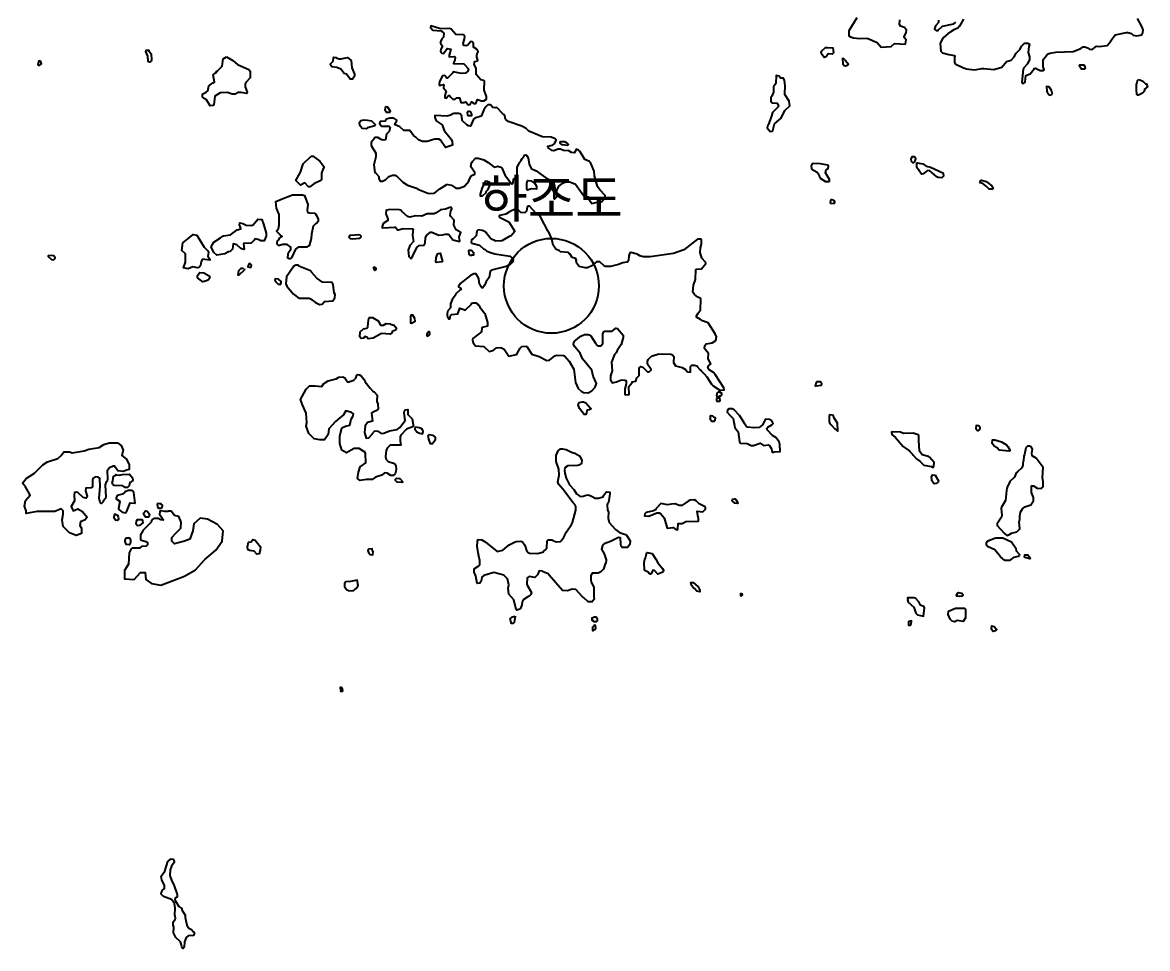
# Model space of a CAD drawing. Header units: millimetres. Extents: x -954552 to 1497340, y -301250 to 736091.
# Drawn here: x 98103 to 127752, y 72061 to 96459 of the extents above; entities that cross this region are included whole.
import ezdxf
from ezdxf.enums import TextEntityAlignment as Align

# ---------------------------------------------------------------- set-up
doc = ezdxf.new("R2010")
doc.units = ezdxf.units.MM
for name, color, linetype in [('2122', 7, 'Continuous'), ('AWS', 4, 'Continuous'), ('AWS명', 2, 'Continuous')]:
    doc.layers.add(name, color=color, linetype=linetype)
doc.styles.get("Standard").update_dxf_attribs({"font": ''})
doc.styles.get('Standard').set_extended_font_data('Gulim')

msp = doc.modelspace()

# ---------------------------------------------------------------- linework, layer by layer
at = {"layer": '2122', "color": 7}
for points in [[(109439, 95126), (109301, 94996), (109288, 94993), (109270, 95031), (109237, 95065), (109174, 95057), (109097, 94901), (109084, 94845), (109083, 94814), (109096, 94795), (109202, 94828), (109209, 94819), (109201, 94738), (109269, 94649), (109230, 94538), (109235, 94475), (109266, 94468), (109332, 94535), (109358, 94537), (109392, 94490), (109447, 94441), (109503, 94440), (109541, 94474), (109622, 94470), (109658, 94351), (109733, 94353), (109790, 94368), (109851, 94292), (109902, 94298), (109940, 94366), (110008, 94322), (110052, 94327), (110097, 94433), (110097, 94433), (110203, 94394), (110265, 94393), (110334, 94442), (110335, 94505), (110269, 94680), (110278, 94912), (110259, 94927), (110185, 94950), (110062, 95086), (110058, 95252), (110003, 95355), (110012, 95406), (110028, 95433), (110091, 95445), (110104, 95470), (110074, 95548), (110074, 95589), (110094, 95664), (110113, 95695), (110083, 95744), (109990, 95809), (109991, 95902), (109954, 95953), (109917, 95959), (109841, 95861), (109797, 95848), (109734, 95849), (109716, 95906), (109754, 96028), (109762, 96093), (109731, 96127), (109713, 96137), (109525, 96146), (109525, 96146), (109402, 96285), (109359, 96304), (109122, 96295), (108860, 96367), (108853, 96326), (108914, 96253), (109133, 96239), (109207, 96175), (109194, 96068), (109155, 96032), (109117, 95945), (109117, 95914), (109172, 95831), (109127, 95757), (109120, 95701), (109126, 95673), (109150, 95650), (109200, 95641), (109295, 95774), (109389, 95753), (109350, 95598), (109350, 95555), (109480, 95566), (109508, 95546), (109495, 95466), (109469, 95417), (109465, 95378), (109734, 95374), (109857, 95236), (109838, 95173), (109781, 95121), (109675, 95119), (109450, 95160), (109450, 95160), (109439, 95126), (109439, 95126)], [(120091, 96578), (119880, 96238), (119884, 96103), (119921, 96081), (120008, 96058), (120159, 96040), (120365, 96044), (120626, 95928), (120736, 95805), (120993, 95823), (121088, 95909), (121369, 95887), (121375, 95893), (121389, 96005), (121340, 96065), (121341, 96093), (121391, 96187), (121399, 96255), (121349, 96324), (121244, 96363), (121220, 96407), (121220, 96407), (121227, 96532)], [(122246, 96520), (122245, 96456), (122169, 96369), (122143, 96320), (122142, 96283), (122179, 96245), (122236, 96247), (122242, 96266), (122350, 96361), (122650, 96420), (122701, 96469)], [(122900, 96549), (122799, 96361), (122754, 96306), (122645, 96266), (122579, 96221), (122579, 96209), (122498, 96167), (122365, 96055), (122364, 96043), (122345, 96037), (122287, 95906), (122304, 95706), (122353, 95659), (122353, 95659), (122515, 95614), (122665, 95586), (122676, 95570), (122664, 95526), (122669, 95402), (122699, 95364), (122904, 95260), (122960, 95248), (122960, 95235), (123203, 95213), (123385, 95249), (123437, 95248), (123704, 95219), (123916, 95279), (124037, 95427), (124163, 95470), (124237, 95555), (124290, 95649), (124392, 95756), (124430, 95834), (124512, 95915), (124599, 95911), (124630, 95895), (124643, 95869), (124623, 95826), (124609, 95664), (124638, 95555), (124644, 95488), (124592, 95371), (124492, 95263), (124472, 95228), (124437, 94888), (124461, 94854), (124461, 94854), (124492, 94857), (124524, 94884), (124544, 95058), (124658, 95104), (124766, 95236), (124766, 95249), (124797, 95252), (124921, 95198), (125015, 95196), (125028, 95208), (125004, 95290), (125006, 95459), (125019, 95497), (125114, 95626), (125177, 95648), (125340, 95673), (125796, 95692), (125992, 95775), (126060, 95820), (126098, 95817), (126169, 95790), (126222, 95755), (126290, 95748), (126404, 95834), (126479, 95830), (126692, 95855), (126753, 95925), (126799, 96006), (126901, 96134), (127196, 96199), (127234, 96199), (127333, 96172), (127377, 96128), (127377, 96128), (127470, 96108), (127607, 96134), (127633, 96187), (127634, 96262), (127605, 96357), (127488, 96564)], [(119317, 95804), (119461, 95787), (119479, 95661), (119441, 95621), (119335, 95632), (119284, 95555), (119233, 95540), (119163, 95635), (119154, 95672), (119167, 95716), (119262, 95804), (119317, 95804), (119317, 95804)], [(101404, 95571), (101353, 95698), (101359, 95729), (101435, 95728), (101435, 95716), (101490, 95637), (101500, 95474), (101493, 95431), (101462, 95416), (101425, 95419), (101413, 95438), (101404, 95571), (101404, 95571)], [(103479, 95551), (103650, 95459), (103767, 95351), (104071, 95223), (104102, 95178), (104106, 94997), (103989, 94874), (103973, 94843), (103972, 94768), (104020, 94624), (104019, 94599), (104014, 94592), (103863, 94617), (103789, 94617), (103707, 94571), (103626, 94572), (103507, 94612), (103308, 94608), (103169, 94522), (103141, 94291), (103116, 94270), (103047, 94264), (102949, 94425), (102874, 94463), (102844, 94495), (102844, 94557), (102851, 94576), (102947, 94624), (102983, 94656), (103016, 94793), (103117, 94873), (103161, 94890), (103132, 95082), (103132, 95082), (103188, 95136), (103200, 95136), (103226, 95173), (103238, 95173), (103251, 95198), (103366, 95307), (103394, 95500), (103479, 95551), (103479, 95551)], [(106534, 95513), (106668, 95533), (106761, 95457), (106784, 95263), (106856, 95099), (106856, 95043), (106799, 94962), (106742, 94966), (106644, 95096), (106581, 95115), (106496, 95226), (106390, 95274), (106259, 95288), (106224, 95339), (106223, 95373), (106292, 95444), (106299, 95519), (106312, 95544), (106369, 95540), (106369, 95528), (106449, 95498), (106505, 95497), (106534, 95513), (106534, 95513)], [(119724, 95527), (119795, 95459), (119868, 95357), (119849, 95325), (119793, 95304), (119762, 95314), (119731, 95352), (119724, 95527), (119724, 95527)], [(98517, 95390), (98506, 95344), (98512, 95335), (98562, 95334), (98606, 95374), (98588, 95431), (98532, 95450), (98517, 95390), (98517, 95390)], [(126034, 95346), (126073, 95342), (126104, 95301), (126109, 95245), (126091, 95229), (126015, 95233), (125966, 95287), (125960, 95334), (125973, 95346), (126034, 95346), (126034, 95346)], [(118009, 94303), (118023, 94249), (117871, 94089), (117845, 93989), (117833, 93977), (117763, 93774), (117743, 93755), (117729, 93684), (117803, 93590), (117865, 93599), (117878, 93614), (117918, 93788), (118101, 93942), (118197, 94140), (118324, 94264), (118306, 94383), (118190, 94559), (118206, 94802), (118183, 94930), (118159, 94988), (118083, 94992), (118046, 95045), (117965, 95062), (117956, 94849), (117893, 94763), (117891, 94626), (117848, 94519), (117827, 94489), (117825, 94389), (117862, 94345), (117993, 94331), (118009, 94303), (118009, 94303)], [(127513, 94957), (127548, 94952), (127625, 94913), (127701, 94845), (127729, 94843), (127752, 94761), (127671, 94699), (127670, 94662), (127657, 94634), (127619, 94597), (127512, 94548), (127487, 94546), (127475, 94564), (127462, 94692), (127466, 94833), (127484, 94873), (127486, 94934), (127513, 94957), (127513, 94957)], [(125100, 94649), (125108, 94620), (125163, 94551), (125201, 94541), (125232, 94563), (125239, 94594), (125221, 94669), (125178, 94737), (125159, 94748), (125159, 94760), (125091, 94770), (125100, 94649), (125100, 94649)], [(109277, 92202), (109308, 92187), (109405, 92174), (109523, 92091), (109611, 92096), (109755, 92150), (109863, 92280), (109864, 92298), (109927, 92410), (109959, 92436), (110021, 92466), (110022, 92503), (109918, 92654), (109932, 92767), (109951, 92773), (109968, 92804), (110040, 92884), (110109, 92880), (110258, 92844), (110374, 92774), (110530, 92646), (110611, 92664), (110618, 92673), (110718, 92650), (110736, 92628), (110815, 92445), (110990, 92212), (111008, 92209), (111037, 92246), (111045, 92327), (111125, 92381), (111139, 92407), (111142, 92644), (111142, 92644), (111181, 92726), (111181, 92744), (111249, 92831), (111268, 92875), (111326, 92942), (111333, 92965), (111372, 92970), (111384, 92966), (111427, 92891), (111456, 92728), (111511, 92612), (111641, 92551), (111895, 92366), (112093, 92267), (112134, 92104), (112135, 92076), (112102, 91976), (112107, 91838), (112119, 91817), (112131, 91816), (112176, 91857), (112184, 92032), (112242, 92143), (112342, 92229), (112424, 92260), (112524, 92258), (112673, 92200), (112895, 91891), (113019, 91862), (113025, 91808), (113105, 91688), (113286, 91730), (113361, 91738), (113361, 91738), (113457, 91846), (113463, 91902), (113320, 92052), (113254, 92136), (113176, 92419), (113165, 92543), (113069, 92767), (113044, 92798), (112925, 92847), (112798, 93048), (112798, 93060), (112760, 93094), (112692, 93125), (112647, 93028), (112572, 93035), (112504, 93077), (112360, 93082), (112285, 93123), (112223, 93124), (112104, 93079), (112060, 93083), (111955, 93153), (111949, 93196), (112072, 93231), (112125, 93263), (112164, 93356), (112145, 93394), (112040, 93439), (111808, 93442), (111777, 93452), (111448, 93596), (111374, 93667), (111262, 93724), (111262, 93724), (110902, 93854), (110834, 93914), (110811, 94002), (110791, 94036), (110760, 94049), (110607, 94220), (110557, 94211), (110494, 94215), (110433, 94285), (110364, 94285), (110317, 94239), (110262, 94161), (110191, 93991), (110024, 93939), (109990, 93915), (109906, 93726), (109844, 93736), (109839, 93755), (109826, 93755), (109690, 93876), (109679, 93994), (109636, 94051), (109598, 94065), (109470, 94060), (109414, 94044), (109384, 94021), (109298, 93987), (108973, 94010), (108966, 93960), (109003, 93865), (109164, 93764), (109212, 93616), (109396, 93383), (109396, 93383), (109427, 93323), (109431, 93223), (109250, 93169), (109117, 93359), (109078, 93383), (108971, 93385), (108770, 93325), (108645, 93327), (108540, 93365), (108470, 93437), (108410, 93479), (108311, 93612), (108155, 93614), (108051, 93709), (107927, 93761), (107914, 93786), (107921, 93804), (107960, 93849), (107972, 93885), (107891, 93936), (107785, 93938), (107697, 93908), (107665, 93861), (107528, 93853), (107514, 93794), (107564, 93728), (107763, 93725), (107794, 93694), (107768, 93588), (107692, 93514), (107671, 93365), (107603, 93359), (107553, 93376), (107553, 93376), (107466, 93429), (107385, 93430), (107385, 93418), (107295, 93294), (107294, 93220), (107417, 93017), (107416, 92917), (107363, 92706), (107385, 92506), (107423, 92483), (107497, 92404), (107496, 92342), (107526, 92279), (107588, 92278), (107676, 92321), (107759, 92401), (107853, 92437), (107925, 92436), (107959, 92417), (108126, 92253), (108250, 92176), (108484, 92090), (108524, 92065), (108784, 91963), (108834, 91956), (108940, 91961), (108968, 91974), (109099, 92073), (109263, 92175), (109277, 92202), (109277, 92202)], [(107658, 94161), (107676, 94245), (107720, 94238), (107794, 94125), (107780, 94085), (107693, 94089), (107657, 94139), (107658, 94161), (107658, 94161)], [(109860, 94123), (109824, 94080), (109829, 94024), (109841, 94011), (109942, 94009), (109948, 94041), (109915, 94094), (109860, 94123), (109860, 94123)], [(107191, 93886), (107303, 93869), (107395, 93770), (107389, 93733), (107197, 93684), (107163, 93658), (107056, 93666), (106989, 93748), (106983, 93820), (107022, 93873), (107104, 93890), (107191, 93886), (107191, 93886)], [(112405, 93312), (112450, 93286), (112493, 93243), (112468, 93221), (112325, 93235), (112275, 93280), (112276, 93317), (112294, 93327), (112388, 93322), (112405, 93312), (112405, 93312)], [(121597, 92766), (121623, 92791), (121648, 92866), (121612, 92916), (121537, 92917), (121511, 92855), (121523, 92805), (121559, 92767), (121597, 92766), (121597, 92766)], [(119135, 92737), (118942, 92741), (118910, 92732), (118891, 92679), (118896, 92607), (118909, 92592), (119045, 92518), (119087, 92451), (119097, 92407), (119123, 92361), (119266, 92268), (119344, 92267), (119373, 92276), (119374, 92320), (119263, 92496), (119283, 92584), (119340, 92614), (119341, 92676), (119323, 92704), (119135, 92737), (119135, 92737)], [(122031, 92646), (122356, 92494), (122368, 92472), (122374, 92412), (122336, 92369), (122236, 92374), (122199, 92390), (122012, 92547), (121956, 92561), (121837, 92472), (121799, 92463), (121736, 92552), (121736, 92564), (121714, 92579), (121677, 92634), (121672, 92740), (121685, 92765), (121828, 92738), (121921, 92674), (122031, 92646), (122031, 92646)], [(110212, 92084), (110165, 91933), (110164, 91889), (110227, 91888), (110322, 91980), (110322, 92006), (110371, 92061), (110437, 92204), (110400, 92248), (110357, 92267), (110300, 92274), (110212, 92084), (110212, 92084)], [(111533, 92270), (111593, 92232), (111648, 92150), (111653, 92070), (111521, 92075), (111416, 92045), (111391, 92082), (111394, 92213), (111413, 92292), (111432, 92300), (111515, 92288), (111533, 92270), (111533, 92270)], [(123531, 92245), (123651, 92152), (123688, 92102), (123663, 92071), (123582, 92066), (123496, 92149), (123410, 92213), (123339, 92231), (123334, 92256), (123353, 92275), (123347, 92294), (123378, 92302), (123503, 92273), (123531, 92245), (123531, 92245)], [(104870, 90764), (104947, 90820), (104897, 90863), (104798, 90962), (104848, 91033), (104869, 91132), (104869, 91401), (104798, 91571), (104777, 91741), (104989, 91833), (105222, 91918), (105478, 91918), (105534, 91902), (105625, 91666), (105604, 91510), (105610, 91460), (105660, 91446), (105797, 91433), (105822, 91420), (105854, 91373), (105895, 91275), (105894, 91213), (105847, 91167), (105834, 91167), (105767, 91090), (105720, 90880), (105709, 90771), (105661, 90572), (105592, 90542), (105367, 90539), (105297, 90483), (105189, 90259), (105163, 90232), (105132, 90229), (105096, 90247), (105102, 90366), (105110, 90399), (105172, 90484), (105173, 90535), (105081, 90611), (104968, 90609), (104880, 90579), (104846, 90582), (104846, 90582), (104818, 90614), (104814, 90647), (104826, 90708), (104863, 90745), (104870, 90764), (104939, 90819), (104939, 90819)], [(110223, 90974), (110108, 90996), (110078, 90965), (110057, 90840), (109969, 90747), (109956, 90748), (109937, 90729), (109930, 90660), (109942, 90648), (110148, 90595), (110251, 90492), (110293, 90475), (110332, 90439), (110407, 90408), (110550, 90365), (110950, 90304), (111030, 90228), (111029, 90154), (110959, 90082), (110853, 90031), (110464, 89935), (110426, 89905), (110399, 89736), (110322, 89638), (110284, 89545), (110233, 89470), (110208, 89464), (110155, 89550), (110136, 89614), (110130, 89714), (110063, 89835), (110001, 89835), (109906, 89793), (109906, 89793), (109628, 89571), (109624, 89551), (109596, 89512), (109596, 89493), (109652, 89449), (109658, 89414), (109630, 89402), (109525, 89310), (109515, 89273), (109423, 89162), (109384, 89043), (109382, 88943), (109313, 88863), (109297, 88789), (109293, 88720), (109326, 88647), (109363, 88650), (109386, 88737), (109414, 88763), (109575, 88781), (109626, 88928), (109738, 88899), (109750, 88883), (109775, 88885), (109940, 89036), (109946, 89067), (109984, 89076), (110053, 89072), (110090, 89050), (110115, 89007), (110128, 89007), (110145, 88974), (110157, 88974), (110157, 88974), (110157, 88962), (110286, 88788), (110359, 88556), (110358, 88462), (110219, 88426), (110207, 88415), (110199, 88308), (109972, 88130), (109965, 88102), (109983, 88018), (110039, 87941), (110257, 87926), (110398, 87787), (110505, 87817), (110594, 87885), (110712, 87895), (110799, 87850), (110923, 87668), (111118, 87711), (111152, 87756), (111219, 87882), (111263, 87926), (111375, 87930), (111394, 87924), (111529, 87722), (111716, 87657), (111920, 87549), (111995, 87566), (112128, 87677), (112179, 87695), (112359, 87687), (112384, 87674), (112508, 87535), (112508, 87535), (112636, 87321), (112675, 86976), (112748, 86813), (112822, 86743), (112884, 86708), (113015, 86704), (113110, 86758), (113199, 86851), (113231, 86945), (113146, 87139), (113110, 87295), (112864, 87596), (112804, 87750), (112656, 87911), (112626, 87977), (112633, 88033), (112652, 88064), (112815, 88193), (112917, 88236), (113010, 88234), (113066, 88222), (113084, 88206), (113207, 88010), (113250, 87956), (113269, 87944), (113343, 87940), (113394, 87998), (113398, 88260), (113411, 88298), (113449, 88326), (113642, 88326), (113743, 88406), (113781, 88393), (113781, 88393), (113934, 88217), (113933, 88160), (113881, 87973), (113773, 87818), (113747, 87756), (113703, 87713), (113625, 87508), (113642, 87283), (113596, 87152), (113595, 87040), (113649, 86964), (113755, 86987), (113888, 87042), (113975, 87035), (114001, 87022), (114012, 87000), (114012, 86938), (113973, 86810), (113977, 86679), (113996, 86647), (114089, 86658), (114079, 86865), (114168, 86976), (114168, 86988), (114263, 87009), (114295, 87100), (114358, 87161), (114354, 87339), (114361, 87367), (114386, 87392), (114448, 87378), (114578, 87258), (114622, 87257), (114622, 87257), (114657, 87286), (114667, 87313), (114574, 87458), (114575, 87527), (114594, 87577), (114677, 87669), (114872, 87729), (115190, 87719), (115234, 87700), (115265, 87655), (115262, 87499), (115311, 87417), (115486, 87371), (115573, 87320), (115628, 87257), (115709, 87250), (115704, 87393), (115743, 87430), (115805, 87433), (115873, 87413), (115881, 87392), (115953, 87315), (115972, 87309), (115978, 87290), (116072, 87203), (116137, 87122), (116261, 86927), (116301, 86885), (116484, 86774), (116597, 86782), (116584, 86830), (116358, 87186), (116315, 87236), (116315, 87236), (116197, 87306), (116166, 87347), (116179, 87413), (116243, 87468), (116170, 87594), (116184, 87737), (116079, 87870), (116087, 87951), (116118, 87988), (116275, 88017), (116376, 88079), (116389, 88178), (116359, 88257), (116169, 88550), (116002, 88605), (115974, 88637), (115865, 88698), (115866, 88728), (115906, 88804), (115974, 88890), (115977, 89171), (115965, 89193), (115902, 89220), (115810, 89292), (115773, 89355), (115788, 89536), (115840, 89685), (115844, 89954), (115863, 89963), (115994, 89970), (116108, 90106), (116103, 90141), (116004, 90251), (116004, 90251), (115962, 90396), (115970, 90521), (116002, 90614), (115997, 90724), (115985, 90752), (115892, 90753), (115530, 90469), (115259, 90372), (114649, 90286), (114461, 90284), (114375, 90312), (114299, 90354), (114132, 90397), (114113, 90388), (114080, 90308), (114073, 90189), (114054, 90158), (114031, 90144), (113921, 90128), (113808, 90085), (113601, 90026), (113471, 90028), (113443, 90040), (113316, 90149), (113228, 90153), (113146, 90079), (113146, 90067), (112989, 89997), (112933, 89998), (112777, 90031), (112709, 90113), (112695, 90176), (112702, 90201), (112702, 90201), (112680, 90245), (112593, 90270), (112525, 90367), (112512, 90367), (112481, 90403), (112282, 90412), (112257, 90444), (112158, 90488), (112085, 90596), (112055, 90752), (111994, 90896), (111945, 90966), (111762, 91318), (111701, 91400), (111639, 91426), (111466, 91622), (111423, 91623), (111404, 91604), (111384, 91492), (111339, 91446), (111239, 91450), (111141, 91551), (111103, 91552), (110935, 91468), (110839, 91405), (110676, 91373), (110664, 91361), (110663, 91342), (110675, 91329), (110917, 91204), (111071, 90971), (111071, 90940), (110981, 90838), (110981, 90838), (110944, 90826), (110736, 90707), (110574, 90693), (110449, 90760), (110321, 90914), (110315, 90934), (110223, 90974), (110223, 90974)], [(119445, 91782), (119410, 91782), (119397, 91770), (119390, 91708), (119409, 91692), (119503, 91700), (119516, 91716), (119510, 91734), (119497, 91734), (119503, 91756), (119479, 91778), (119445, 91782), (119445, 91782)], [(108626, 91359), (108464, 91361), (108314, 91334), (108252, 91345), (108103, 91475), (108072, 91516), (108036, 91524), (107786, 91532), (107704, 91514), (107691, 91502), (107677, 91414), (107732, 91283), (107732, 91245), (107612, 91160), (107586, 91085), (107585, 91060), (107598, 91047), (107910, 91068), (107929, 91062), (107984, 90998), (108011, 90997), (108135, 91028), (108378, 91021), (108403, 91011), (108390, 90962), (108382, 90850), (108406, 90686), (108310, 90582), (108265, 90457), (108281, 90294), (108324, 90251), (108349, 90244), (108389, 90309), (108389, 90309), (108491, 90530), (108554, 90585), (108685, 90596), (108711, 90646), (108726, 90795), (108763, 90857), (108858, 90937), (108889, 90933), (109076, 90859), (109170, 90862), (109238, 90881), (109326, 90881), (109345, 90868), (109444, 90736), (109624, 90690), (109630, 90709), (109613, 90815), (109652, 90927), (109535, 90997), (109467, 91117), (109481, 91254), (109382, 91355), (109378, 91383), (109392, 91486), (109416, 91549), (109410, 91583), (109366, 91584), (109253, 91538), (109122, 91527), (109009, 91441), (108952, 91417), (108764, 91419), (108626, 91359), (108626, 91359)], [(106869, 90859), (106727, 90846), (106707, 90799), (106738, 90765), (106807, 90761), (106990, 90775), (107019, 90792), (107026, 90830), (106998, 90859), (106964, 90868), (106869, 90859), (106869, 90859)], [(109944, 90330), (109944, 90341), (109995, 90341), (109995, 90379), (109934, 90455), (109870, 90455), (109858, 90443), (109869, 90355), (109894, 90331), (109944, 90330), (109944, 90330)], [(98872, 90322), (98778, 90314), (98778, 90296), (98870, 90211), (98920, 90209), (98940, 90219), (98965, 90258), (98928, 90310), (98872, 90322), (98872, 90322)], [(109003, 90254), (109039, 90360), (109065, 90375), (109114, 90381), (109173, 90165), (109161, 90149), (109011, 90135), (108998, 90148), (109003, 90254), (109003, 90254)], [(103954, 89969), (103947, 89932), (103808, 89805), (103783, 89803), (103804, 89922), (103867, 89983), (103922, 89989), (103922, 89989)], [(104136, 90073), (104107, 90103), (104079, 90108), (104064, 90089), (104047, 90045), (104044, 90025), (104074, 90013), (104111, 90005), (104132, 90030), (104141, 90061), (104136, 90073), (104136, 90073)], [(105721, 89880), (105690, 89916), (105385, 90042), (105367, 90064), (105310, 90062), (105257, 90037), (105063, 89761), (105042, 89577), (105073, 89508), (105239, 89309), (105381, 89195), (105655, 89198), (105693, 89182), (105829, 89082), (105929, 89032), (105997, 89034), (106061, 89111), (106284, 89124), (106337, 89201), (106344, 89288), (106320, 89339), (106291, 89552), (106261, 89609), (106005, 89621), (105857, 89723), (105721, 89880), (105721, 89880)], [(107423, 89979), (107412, 89996), (107387, 90011), (107357, 90000), (107356, 89976), (107367, 89944), (107390, 89927), (107417, 89941), (107425, 89967), (107424, 89979), (107424, 89979)], [(104846, 89696), (104762, 89703), (104756, 89666), (104768, 89637), (104845, 89563), (104892, 89557), (104924, 89601), (104918, 89632), (104846, 89696), (104846, 89696)], [(107478, 88600), (107539, 88483), (107614, 88485), (107690, 88528), (107796, 88520), (107802, 88511), (107902, 88485), (107945, 88425), (107957, 88386), (107933, 88354), (107844, 88319), (107843, 88295), (107793, 88245), (107568, 88261), (107342, 88145), (107216, 88127), (107180, 88172), (107129, 88185), (107098, 88139), (107029, 88131), (106992, 88174), (107006, 88312), (107089, 88386), (107176, 88409), (107208, 88441), (107220, 88614), (107236, 88684), (107323, 88683), (107478, 88600), (107478, 88600)], [(108325, 88643), (108328, 88544), (108352, 88535), (108447, 88587), (108442, 88662), (108393, 88750), (108343, 88757), (108324, 88713), (108325, 88643), (108325, 88643)], [(108842, 88276), (108833, 88306), (108807, 88305), (108782, 88283), (108761, 88247), (108762, 88218), (108771, 88193), (108798, 88202), (108826, 88233), (108842, 88260), (108842, 88278), (108842, 88278)], [(119083, 86990), (119036, 86989), (119017, 86970), (118997, 86886), (119022, 86882), (119160, 86905), (119166, 86943), (119152, 86967), (119130, 86987), (119083, 86990), (119083, 86990)], [(116481, 86608), (116481, 86621), (116507, 86621), (116533, 86646), (116533, 86695), (116508, 86696), (116495, 86721), (116433, 86722), (116407, 86697), (116394, 86635), (116406, 86609), (116481, 86608), (116481, 86608)], [(112782, 86288), (112749, 86382), (112762, 86431), (112774, 86444), (112850, 86468), (112884, 86467), (112949, 86436), (113069, 86294), (113079, 86268), (113044, 86265), (113044, 86251), (112984, 86241), (112972, 86229), (112967, 86171), (112952, 86129), (112907, 86130), (112782, 86288), (112782, 86288)], [(116480, 86484), (116493, 86496), (116481, 86559), (116406, 86560), (116393, 86547), (116392, 86498), (116405, 86485), (116480, 86484), (116480, 86484)], [(117377, 85780), (117208, 85796), (117179, 85823), (117120, 85904), (117116, 85926), (117000, 86108), (116858, 86254), (116808, 86280), (116727, 86284), (116684, 86250), (116676, 86188), (116741, 86109), (116831, 86023), (116877, 85786), (116963, 85678), (117003, 85409), (117028, 85377), (117203, 85362), (117309, 85317), (117365, 85316), (117541, 85371), (117634, 85316), (117765, 85330), (117777, 85314), (117789, 85314), (117840, 85222), (117847, 85173), (117863, 85139), (117894, 85138), (117912, 85150), (118069, 85158), (118066, 85337), (118041, 85411), (118041, 85411), (117955, 85528), (117868, 85578), (117726, 85730), (117720, 85762), (117746, 85799), (117853, 85860), (117885, 85891), (117848, 85960), (117793, 85998), (117680, 86006), (117605, 85861), (117515, 85786), (117377, 85780), (117377, 85780)], [(116231, 86025), (116231, 86081), (116244, 86106), (116288, 86099), (116312, 86072), (116356, 86047), (116349, 85973), (116329, 85942), (116273, 85949), (116230, 85999), (116231, 86025), (116231, 86025)], [(119588, 85694), (119578, 85900), (119488, 86051), (119474, 86092), (119443, 86114), (119375, 86121), (119362, 86084), (119359, 85959), (119372, 85914), (119413, 85854), (119508, 85754), (119588, 85694), (119588, 85694)], [(108559, 85778), (108473, 85800), (108442, 85766), (108442, 85741), (108497, 85675), (108562, 85640), (108646, 85619), (108658, 85671), (108654, 85710), (108623, 85754), (108559, 85778), (108559, 85778)], [(123232, 85761), (123272, 85709), (123296, 85705), (123331, 85739), (123338, 85783), (123307, 85833), (123239, 85841), (123232, 85761), (123232, 85761)], [(108808, 85478), (108796, 85577), (108821, 85602), (108908, 85588), (108976, 85531), (108976, 85456), (108906, 85360), (108855, 85361), (108808, 85478), (108808, 85478)], [(121574, 85637), (121324, 85634), (121243, 85666), (121018, 85676), (121006, 85663), (121017, 85604), (121108, 85524), (121314, 85290), (121458, 85178), (121471, 85178), (121477, 85160), (121556, 85085), (121572, 85058), (121667, 84964), (121753, 84904), (121838, 84809), (121856, 84796), (122056, 84756), (122106, 84737), (122119, 84765), (122126, 84868), (122010, 85007), (121979, 85026), (121817, 85072), (121743, 85167), (121723, 85453), (121729, 85564), (121704, 85592), (121574, 85637), (121574, 85637)], [(123900, 85407), (124036, 85327), (124075, 85286), (124136, 85185), (124105, 85164), (123842, 85195), (123787, 85255), (123700, 85316), (123657, 85367), (123665, 85460), (123728, 85465), (123900, 85407), (123900, 85407)], [(124034, 84125), (124007, 83868), (123905, 83689), (123899, 83650), (123915, 83476), (123908, 83426), (123818, 83290), (123792, 83265), (123792, 83203), (123976, 83000), (124044, 82944), (124101, 82956), (124165, 83002), (124308, 83043), (124372, 83102), (124385, 83129), (124368, 83296), (124388, 83375), (124389, 83450), (124409, 83557), (124459, 83644), (124523, 83700), (124674, 83751), (124750, 83853), (124751, 83941), (124697, 84079), (124698, 84253), (124749, 84253), (124848, 84192), (124948, 84185), (124992, 84212), (125005, 84237), (124999, 84364), (124999, 84364), (124983, 84462), (124999, 84737), (124814, 84977), (124716, 85044), (124704, 85109), (124718, 85215), (124682, 85277), (124638, 85298), (124587, 85298), (124549, 85249), (124510, 85080), (124490, 85037), (124483, 84921), (124466, 84845), (124469, 84794), (124437, 84726), (124329, 84620), (124292, 84596), (124246, 84478), (124126, 84367), (124087, 84280), (124068, 84262), (124041, 84181), (124034, 84125), (124034, 84125)], [(100740, 84553), (100922, 84554), (101002, 84462), (101008, 84390), (100944, 84341), (100932, 84341), (100912, 84255), (100868, 84207), (100812, 84208), (100743, 84250), (100518, 84256), (100487, 84275), (100469, 84359), (100483, 84384), (100503, 84503), (100545, 84527), (100560, 84552), (100583, 84541), (100653, 84535), (100740, 84553), (100740, 84553)], [(122067, 84417), (122059, 84481), (122090, 84537), (122154, 84530), (122245, 84385), (122232, 84348), (122213, 84326), (122188, 84311), (122126, 84305), (122070, 84387), (122067, 84417), (122067, 84417)], [(108030, 84445), (108043, 84443), (108124, 84354), (108097, 84340), (107980, 84350), (107937, 84389), (107937, 84425), (107962, 84451), (108030, 84445), (108030, 84445)], [(100667, 83842), (100629, 83654), (100642, 83629), (100728, 83557), (100815, 83537), (100855, 83582), (100944, 83804), (101062, 83790), (101068, 83796), (101035, 84078), (101010, 84112), (100991, 84128), (100892, 84129), (100797, 84093), (100791, 84074), (100741, 84035), (100596, 83996), (100571, 83933), (100570, 83908), (100669, 83851), (100667, 83842), (100667, 83842)], [(116903, 83888), (116952, 83807), (116945, 83782), (116877, 83798), (116808, 83855), (116815, 83899), (116878, 83911), (116903, 83888), (116903, 83888)], [(101726, 83779), (101669, 83782), (101656, 83770), (101661, 83706), (101691, 83663), (101748, 83659), (101773, 83674), (101792, 83718), (101793, 83743), (101759, 83765), (101756, 83778), (101726, 83779), (101726, 83779)], [(115308, 83774), (115207, 83770), (115101, 83752), (114927, 83786), (114807, 83656), (114788, 83622), (114737, 83591), (114542, 83547), (114505, 83510), (114498, 83460), (114610, 83453), (114824, 83537), (114886, 83537), (114926, 83509), (115010, 83404), (115093, 83137), (115250, 83157), (115324, 83100), (115362, 83093), (115374, 83118), (115382, 83255), (115488, 83260), (115583, 83309), (115902, 83317), (115915, 83330), (115922, 83392), (115901, 83472), (115887, 83586), (116030, 83569), (116106, 83640), (116106, 83683), (116095, 83699), (115933, 83779), (115933, 83779), (115859, 83858), (115815, 83881), (115703, 83873), (115646, 83851), (115476, 83735), (115413, 83736), (115308, 83774), (115308, 83774)], [(100515, 83425), (100540, 83509), (100602, 83480), (100626, 83424), (100632, 83383), (100625, 83352), (100607, 83337), (100551, 83346), (100514, 83409), (100515, 83425), (100515, 83425)], [(101188, 83354), (101125, 83352), (101100, 83311), (101093, 83261), (101136, 83208), (101205, 83216), (101281, 83275), (101275, 83327), (101257, 83356), (101188, 83354), (101188, 83354)], [(101293, 83506), (101296, 83543), (101348, 83592), (101391, 83586), (101446, 83504), (101439, 83448), (101420, 83426), (101346, 83424), (101293, 83506), (101293, 83506)], [(100797, 82784), (100830, 82715), (100917, 82704), (100929, 82707), (100961, 82754), (100962, 82823), (100938, 82860), (100888, 82883), (100888, 82870), (100838, 82874), (100800, 82821), (100797, 82784), (100797, 82784)], [(104035, 82647), (104060, 82770), (104129, 82772), (104174, 82837), (104236, 82818), (104376, 82641), (104369, 82552), (104344, 82457), (104281, 82449), (104207, 82531), (104082, 82548), (104051, 82564), (104040, 82583), (104035, 82647), (104035, 82647)], [(123837, 82883), (123938, 82880), (124168, 82773), (124284, 82610), (124295, 82541), (124376, 82440), (124369, 82408), (124344, 82393), (124218, 82366), (124118, 82286), (124005, 82285), (123980, 82294), (123875, 82383), (123726, 82561), (123535, 82651), (123510, 82688), (123505, 82744), (123524, 82781), (123568, 82812), (123716, 82870), (123760, 82882), (123837, 82883), (123837, 82883)], [(107222, 82498), (107262, 82441), (107337, 82437), (107342, 82517), (107329, 82533), (107320, 82591), (107232, 82585), (107207, 82548), (107222, 82498), (107222, 82498)], [(114485, 82210), (114501, 82330), (114518, 82356), (114561, 82497), (114697, 82464), (114796, 82320), (114845, 82220), (114973, 82070), (114997, 82031), (114991, 81989), (114979, 81973), (114846, 81925), (114760, 82020), (114717, 82027), (114671, 81933), (114653, 81927), (114608, 81951), (114589, 81974), (114504, 82017), (114492, 82042), (114485, 82210), (114485, 82210)], [(124584, 82437), (124600, 82436), (124656, 82352), (124649, 82326), (124518, 82362), (124506, 82375), (124519, 82437), (124584, 82437), (124584, 82437)], [(106750, 81726), (106626, 81723), (106589, 81675), (106588, 81600), (106638, 81518), (106694, 81490), (106818, 81485), (106892, 81543), (106941, 81611), (106946, 81627), (106922, 81765), (106750, 81726), (106750, 81726)], [(115778, 81570), (115730, 81629), (115719, 81707), (115781, 81701), (115907, 81590), (115951, 81502), (115953, 81455), (115878, 81480), (115815, 81547), (115778, 81570), (115778, 81570)], [(117051, 81354), (117077, 81377), (117064, 81403), (117027, 81403), (117027, 81365), (117051, 81354), (117051, 81354)], [(121590, 81051), (121644, 80900), (121694, 80849), (121850, 80819), (121877, 81035), (121865, 81063), (121772, 81105), (121729, 81195), (121637, 81288), (121599, 81301), (121425, 81296), (121432, 81263), (121425, 81244), (121448, 81190), (121590, 81051), (121590, 81051)], [(122803, 81434), (122857, 81425), (122881, 81390), (122875, 81344), (122801, 81337), (122731, 81348), (122719, 81373), (122748, 81413), (122751, 81430), (122769, 81438), (122803, 81434), (122803, 81434)], [(122733, 81031), (122933, 81031), (122951, 81002), (122955, 80777), (122897, 80674), (122736, 80704), (122672, 80668), (122603, 80681), (122554, 80742), (122499, 80858), (122507, 80951), (122695, 81031), (122733, 81031), (122733, 81031)], [(111087, 80820), (111057, 80649), (111037, 80627), (110994, 80628), (110960, 80712), (110958, 80750), (111014, 80800), (111087, 80820), (111087, 80820)], [(113231, 80678), (113257, 80714), (113257, 80740), (113221, 80790), (113157, 80790), (113157, 80778), (113107, 80767), (113107, 80716), (113119, 80703), (113143, 80703), (113156, 80679), (113231, 80678), (113231, 80678)], [(121454, 80633), (121453, 80584), (121509, 80577), (121522, 80601), (121529, 80692), (121467, 80678), (121454, 80665), (121454, 80633), (121454, 80633)], [(113129, 80504), (113128, 80442), (113153, 80435), (113178, 80453), (113210, 80503), (113205, 80575), (113180, 80578), (113155, 80541), (113129, 80529), (113129, 80504), (113129, 80504)], [(123640, 80487), (123652, 80562), (123714, 80549), (123769, 80478), (123769, 80454), (123744, 80429), (123682, 80417), (123638, 80462), (123640, 80487), (123640, 80487)], [(106534, 78839), (106547, 78852), (106535, 78902), (106511, 78940), (106473, 78940), (106472, 78902), (106497, 78877), (106484, 78840), (106534, 78839), (106534, 78839)], [(102112, 73243), (102033, 73355), (101816, 73427), (101755, 73496), (101762, 73558), (101780, 73577), (101780, 73590), (101843, 73638), (101845, 73732), (101772, 73865), (101761, 73965), (101850, 74101), (101934, 74350), (101979, 74390), (101986, 74407), (102017, 74424), (102072, 74417), (102103, 74354), (102102, 74329), (102026, 74230), (101994, 74137), (101986, 73987), (102038, 73833), (102087, 73741), (102179, 73484), (102178, 73409), (102128, 73385), (102121, 73345), (102127, 73323), (102225, 73168), (102299, 73115), (102299, 73077), (102390, 72938), (102390, 72938), (102390, 72882), (102431, 72675), (102486, 72593), (102554, 72558), (102598, 72511), (102617, 72504), (102635, 72473), (102609, 72402), (102472, 72394), (102420, 72351), (102369, 72238), (102361, 72096), (102335, 72061), (102317, 72071), (102301, 72106), (102287, 72188), (102263, 72240), (102146, 72354), (102085, 72474), (102090, 72624), (102077, 72687), (102076, 72767), (102126, 72825), (102131, 72862), (102116, 72948), (102129, 73124), (102112, 73243), (102112, 73243)]]:
    msp.add_lwpolyline(points, dxfattribs=at)
for points in [[(105710, 92940), (105772, 92939), (105803, 92898), (105940, 92805), (106044, 92667), (106044, 92622), (106031, 92611), (105985, 92486), (105983, 92317), (105965, 92296), (105782, 92208), (105675, 92125), (105642, 92131), (105545, 92230), (105545, 92230), (105429, 92173), (105308, 92294), (105429, 92513), (105499, 92733)], [(103321, 90787), (103359, 90821), (103396, 90836), (103584, 90868), (103760, 90996), (103855, 91021), (103861, 91039), (103825, 91124), (103832, 91183), (103913, 91163), (103981, 91131), (103994, 91116), (104125, 91111), (104181, 91129), (104308, 91277), (104407, 91272), (104456, 91144), (104526, 90907), (104521, 90831), (104469, 90709), (104388, 90708), (104316, 90739), (104226, 90759), (104211, 90728), (104131, 90642), (103931, 90632), (103924, 90626), (103942, 90494), (103935, 90475), (103854, 90502), (103749, 90597), (103656, 90623), (103636, 90486), (103636, 90486), (103573, 90424), (103534, 90418), (103534, 90418), (103438, 90360), (103225, 90331), (103147, 90402), (103076, 90551), (103147, 90671)], [(102502, 90794), (102603, 90877), (102697, 90854), (102892, 90539), (102985, 90441), (103004, 90407), (102989, 90300), (103039, 90225), (103038, 90199), (102845, 90221), (102813, 90165), (102793, 90053), (102780, 90028), (102748, 90004), (102716, 89998), (102716, 89998), (102595, 90019), (102467, 89970), (102347, 89991), (102396, 90140), (102396, 90360), (102304, 90452), (102325, 90650)], [(102714, 89735), (102714, 89792), (102772, 89872), (102884, 89859), (103020, 89788), (103044, 89731), (103006, 89681), (102956, 89648), (102956, 89648), (102857, 89630)], [(106566, 86118), (106470, 86045), (106350, 85946), (106180, 85754), (106158, 85605), (106059, 85464), (105939, 85464), (105790, 85485), (105648, 85634), (105577, 85825), (105599, 85924), (105577, 86165), (105478, 86385), (105429, 86527), (105577, 86796), (105669, 86888), (105818, 86888), (105988, 86867), (106038, 86937), (106158, 87015), (106366, 87070), (106441, 87117), (106547, 87124), (106597, 87095), (106603, 87075), (106677, 86985), (106702, 86988), (106834, 87036), (106885, 87089), (106910, 87163), (106930, 87181), (106985, 87175), (107026, 87147), (107100, 87061), (107135, 86988), (107262, 86821), (107340, 86743), (107372, 86727), (107453, 86638), (107439, 86475), (107464, 86411), (107474, 86275), (107441, 86248), (107440, 86235), (107378, 86211), (107304, 86164), (107326, 85958), (107194, 85922), (107131, 85836), (107116, 85655), (107158, 85511), (107227, 85513), (107321, 85608), (107321, 85608), (107321, 85621), (107387, 85702), (107466, 85694), (107553, 85630), (107628, 85636), (107772, 85697), (107979, 85738), (108050, 85786), (108188, 85972), (108159, 86172), (108167, 86229), (108188, 86250), (108261, 86265), (108260, 86130), (108370, 86013), (108405, 85813), (108223, 85747), (108071, 85586), (108052, 85542), (108056, 85434), (108074, 85324), (107812, 85324), (107787, 85315), (107711, 85247), (107685, 85185), (107670, 85023), (107688, 84945), (107744, 84894), (107911, 84838), (107942, 84795), (107953, 84669), (107920, 84563), (107870, 84520), (107870, 84520), (107813, 84521), (107714, 84585), (107640, 84592), (107570, 84530), (107407, 84476), (107407, 84476), (107320, 84422), (107171, 84422), (107001, 84394), (106931, 84444), (106959, 84614), (107001, 84755), (107150, 84855), (107150, 84855), (107142, 85103), (107122, 85146), (107097, 85152), (106979, 85232), (106842, 85233), (106761, 85195), (106640, 85124), (106520, 85195), (106470, 85365), (106470, 85556), (106520, 85776), (106619, 85825), (106731, 85848), (106731, 85848), (106765, 86009), (106809, 86077), (106822, 86146), (106773, 86181), (106623, 86224), (106566, 86118), (106541, 86106)], [(100767, 84631), (100617, 84645), (100550, 84731), (100538, 84765), (100488, 84766), (100399, 84723), (100330, 84649), (100345, 84436), (100330, 84377), (100311, 84359), (100281, 84281), (100302, 83956), (100287, 83913), (100232, 83844), (100232, 83832), (100185, 83788), (100151, 83808), (100120, 83927), (100148, 84234), (100140, 84433), (100127, 84461), (100096, 84483), (100015, 84484), (99953, 84447), (99946, 84404), (99950, 84241), (99937, 84216), (99908, 84202), (99768, 84187), (99760, 84119), (99809, 83975), (99802, 83949), (99777, 83925), (99777, 83925), (99733, 83932), (99702, 83944), (99560, 84072), (99523, 84081), (99473, 84079), (99461, 84003), (99470, 83854), (99386, 83705), (99386, 83705), (99442, 83593), (99562, 83643), (99683, 83572), (99803, 83423), (99753, 83352), (99633, 83303), (99612, 83204), (99654, 83133), (99654, 82991), (99513, 82942), (99342, 83012), (99172, 83182), (99151, 83352), (99172, 83501), (99172, 83593), (99123, 83643), (98953, 83572), (98733, 83572), (98492, 83572), (98202, 83522), (98202, 83593), (98152, 83714), (98181, 83863), (98301, 84004), (98251, 84103), (98181, 84224), (98103, 84323), (98202, 84444), (98421, 84585), (98641, 84805), (98761, 84883), (99031, 84975), (99123, 85046), (99194, 85145), (99342, 85145), (99413, 85124), (99732, 85173), (99853, 85216), (100122, 85265), (100242, 85343), (100384, 85386), (100604, 85386), (100703, 85315), (100752, 85195), (100724, 85046), (100845, 84954), (100915, 84805), (100915, 84684), (100845, 84663)], [(110260, 81891), (110209, 81841), (110190, 81735), (110152, 81686), (110082, 81677), (110054, 81868), (110005, 81975), (110006, 82063), (110133, 82145), (110158, 82172), (110159, 82285), (110130, 82401), (110089, 82648), (110097, 82792), (110116, 82836), (110204, 82828), (110296, 82778), (110612, 82520), (110763, 82552), (110927, 82700), (111090, 82774), (111121, 82785), (111234, 82790), (111283, 82774), (111339, 82689), (111387, 82544), (111432, 82496), (111468, 82478), (111686, 82472), (111837, 82508), (111837, 82520), (111906, 82581), (111906, 82594), (111906, 82594), (111925, 82612), (111934, 82806), (111960, 82830), (112053, 82830), (112081, 82810), (112165, 82778), (112283, 82786), (112302, 82805), (112373, 82901), (112437, 83043), (112570, 83229), (112596, 83285), (112688, 83609), (112689, 83703), (112658, 83759), (112615, 83800), (112342, 84165), (112228, 84298), (112210, 84358), (112244, 84533), (112239, 84689), (112167, 84890), (112169, 85046), (112221, 85170), (112284, 85226), (112334, 85228), (112428, 85205), (112572, 85136), (112656, 85110), (112782, 85045), (112842, 84925), (112835, 84837), (112809, 84813), (112809, 84813), (112735, 84783), (112472, 84774), (112402, 84735), (112396, 84718), (112389, 84662), (112394, 84581), (112430, 84449), (112521, 84279), (112632, 84150), (112706, 84042), (112799, 83972), (112877, 83976), (112956, 84008), (113018, 84011), (113114, 83973), (113191, 83924), (113280, 83926), (113404, 83965), (113424, 84008), (113475, 84073), (113504, 84090), (113581, 84082), (113586, 84037), (113547, 83810), (113521, 83785), (113508, 83742), (113519, 83616), (113550, 83560), (113541, 83403), (113565, 83285), (113731, 83101), (113836, 83019), (113992, 82967), (113992, 82967), (114023, 82948), (114114, 82803), (114113, 82703), (114044, 82626), (113906, 82624), (113882, 82662), (113868, 82718), (113860, 82881), (113809, 82891), (113603, 82788), (113432, 82724), (113407, 82706), (113407, 82693), (113388, 82675), (113362, 82585), (113435, 82455), (113483, 82305), (113476, 82205), (113463, 82193), (113417, 82055), (113348, 81982), (113272, 81951), (113116, 81953), (113078, 81892), (113077, 81767), (113094, 81710), (113162, 81578), (113159, 81334), (113170, 81265), (113113, 81194), (113013, 81199), (112890, 81313), (112859, 81329), (112859, 81329), (112685, 81521), (112592, 81529), (112467, 81487), (112330, 81489), (111979, 81893), (111960, 81934), (111824, 81986), (111805, 82002), (111718, 82015), (111673, 81903), (111603, 81833), (111453, 81866), (111403, 81826), (111394, 81663), (111400, 81638), (111516, 81443), (111502, 81392), (111459, 81341), (111422, 81329), (111296, 81246), (111274, 81195), (111261, 81114), (111230, 81022), (111206, 80999), (111130, 80977), (111117, 80995), (111052, 81249), (110922, 81398), (110906, 81551), (110919, 81641), (110919, 81641), (110884, 81801), (110785, 81900), (110523, 81971)], [(101212, 82832), (101380, 82773), (101393, 82757), (101398, 82698), (101366, 82664), (101235, 82651), (101185, 82607), (100991, 82610), (100965, 82591), (100914, 82489), (100914, 82489), (100894, 82191), (100795, 82020), (100795, 81801), (101043, 81780), (101213, 81971), (101333, 81971), (101355, 81780), (101503, 81680), (101744, 81631), (102006, 81730), (102375, 81872), (102665, 82042), (102906, 82311), (103197, 82552), (103367, 82793), (103395, 83062), (103246, 83232), (102977, 83374), (102786, 83402), (102616, 83253), (102595, 83062), (102517, 82842), (102375, 82793), (102106, 82722), (102035, 82793), (102035, 82892), (102155, 83012), (102276, 83133), (102287, 83293), (102226, 83443), (102108, 83467), (102019, 83583), (101939, 83585), (101933, 83576), (101853, 83573), (101741, 83594), (101722, 83562), (101715, 83506), (101813, 83365), (101812, 83346), (101749, 83351), (101682, 83388), (101563, 83387), (101538, 83371), (101506, 83328), (101494, 83291), (101494, 83291), (101284, 83083), (101213, 82963)]]:
    msp.add_lwpolyline(points, close=True, dxfattribs=at)
at = {"layer": 'AWS'}
msp.add_circle((112042, 89520), 1250, dxfattribs=at)

# ---------------------------------------------------------------- texts
at = {"layer": 'AWS명'}
msp.add_text('하조도', height=1000, dxfattribs=at).set_placement((112042, 91020), align=Align.BOTTOM_CENTER)

doc.saveas('drawing.dxf')
